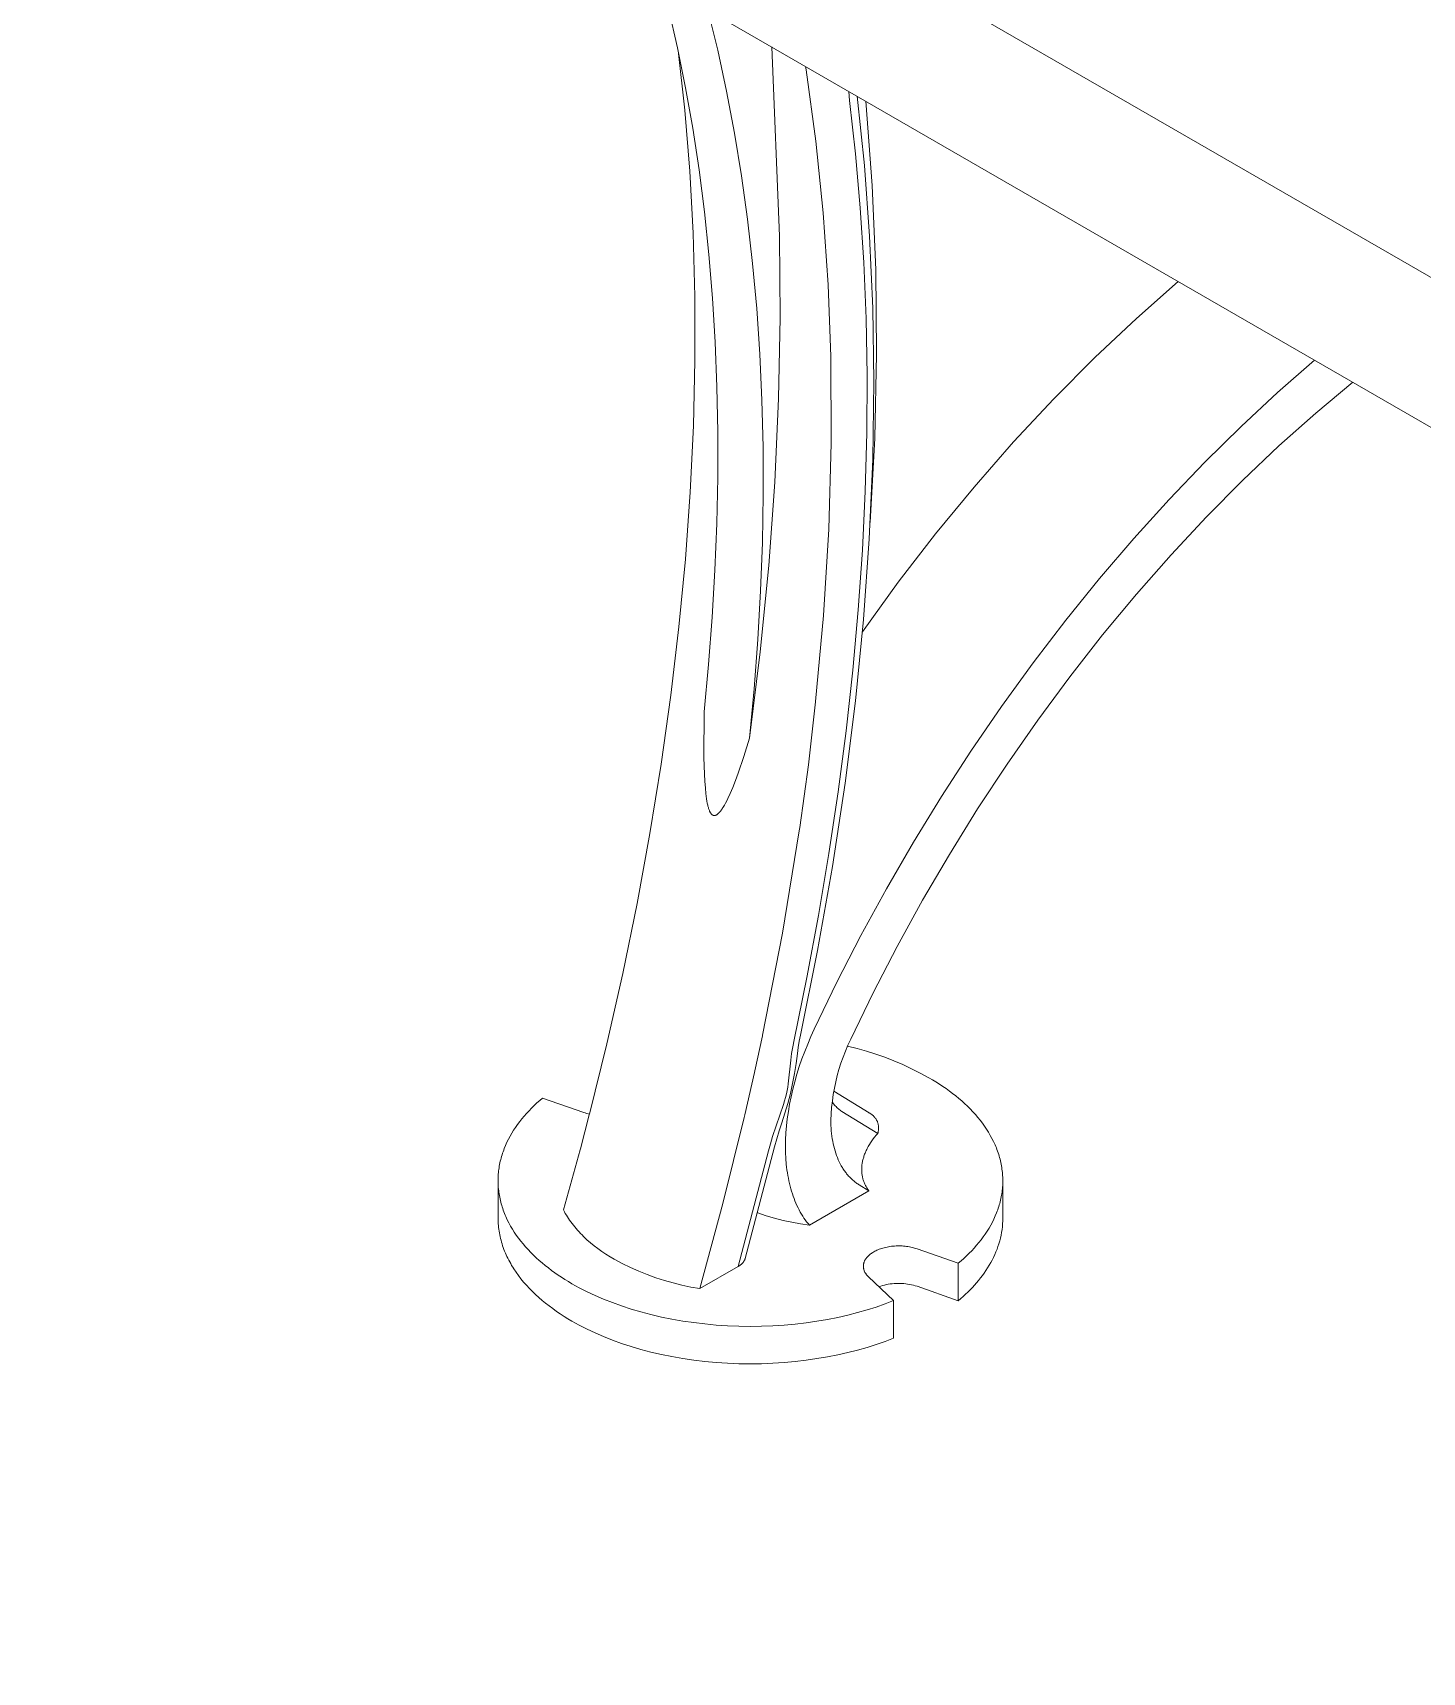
# Model space of a CAD drawing. Header units: millimetres. Extents: x -209 to 4251, y 50 to 3279.
# Drawn here: x 2486.3 to 2771.1, y 1120.7 to 1456.8 of the extents above; entities that cross this region are included whole.
import ezdxf

# ---------------------------------------------------------------- set-up
doc = ezdxf.new("R2010")
doc.units = ezdxf.units.MM
doc.layers.add('ZANO_R', color=7, linetype='Continuous', lineweight=0)

msp = doc.modelspace()

# ---------------------------------------------------------------- linework, layer by layer
at = {"layer": 'ZANO_R'}
for p, q in [((2486.35, 1572.01), (3676.71, 884.75)), ((3677.46, 853.61), (2487.09, 1540.86)), ((2616.67, 1461.7), (2618.49, 1453.68)), ((2626.72, 1453.19), (2624.7, 1461.41)), ((2618.49, 1453.68), (2620.14, 1445.5)), ((2619.96, 1440.89), (2618.62, 1453.1)), ((2628.54, 1444.78), (2626.72, 1453.19)), ((2637.81, 1453.85), (2639.39, 1415.09)), ((2644.84, 1449.17), (2644.73, 1449.85)), ((2646.83, 1434.54), (2644.84, 1449.17)), ((2620.14, 1445.5), (2621.61, 1437.17)), ((2630.17, 1436.19), (2628.54, 1444.78)), ((2653.6, 1444.73), (2653.74, 1442.84)), ((2653.74, 1442.84), (2654.97, 1431.97)), ((2655.28, 1443.76), (2656.79, 1429.57)), ((2657.11, 1442.71), (2658.4, 1425.46)), ((2620.99, 1428.41), (2619.96, 1440.89)), ((2621.61, 1437.17), (2622.89, 1428.68)), ((2631.6, 1427.44), (2630.17, 1436.19)), ((2648.34, 1419.85), (2646.83, 1434.54)), ((2654.97, 1431.97), (2655.95, 1420.9)), ((2621.68, 1415.69), (2620.99, 1428.41)), ((2622.89, 1428.68), (2624, 1420.05)), ((2656.79, 1429.57), (2657.86, 1415.08)), ((2632.84, 1418.53), (2631.6, 1427.44)), ((2658.4, 1425.46), (2659.13, 1408.19)), ((2624, 1420.05), (2624.92, 1411.28)), ((2633.88, 1409.46), (2632.84, 1418.53)), ((2649.36, 1405.11), (2648.34, 1419.85)), ((2655.95, 1420.9), (2656.67, 1409.63)), ((2622.03, 1402.72), (2621.68, 1415.69)), ((2639.39, 1415.09), (2639.51, 1398.38)), ((2657.86, 1415.08), (2658.51, 1400.32)), ((2624.92, 1411.28), (2625.65, 1402.37)), ((2634.72, 1400.25), (2633.88, 1409.46)), ((2656.67, 1409.63), (2657.14, 1398.17)), ((2659.13, 1408.19), (2659.3, 1390.9)), ((2649.9, 1390.36), (2649.36, 1405.11)), ((2712.53, 1398.21), (2721.11, 1405.75)), ((2622.06, 1389.54), (2622.03, 1402.72)), ((2625.65, 1402.37), (2626.2, 1393.35)), ((2635.35, 1390.9), (2634.72, 1400.25)), ((2639.51, 1398.38), (2639.19, 1381.78)), ((2657.14, 1398.17), (2657.34, 1386.53)), ((2658.51, 1400.32), (2658.72, 1385.3)), ((2704.01, 1390.19), (2712.53, 1398.21)), ((2626.2, 1393.35), (2626.56, 1384.2)), ((2621.74, 1376.16), (2622.06, 1389.54)), ((2635.79, 1381.43), (2635.35, 1390.9)), ((2649.9, 1390.33), (2649.9, 1390.36)), ((2649.96, 1372.65), (2649.9, 1390.33)), ((2659.3, 1390.9), (2658.91, 1373.62)), ((2695.61, 1381.74), (2704.01, 1390.19)), ((2749.05, 1389.63), (2741.49, 1383.01)), ((2657.34, 1386.53), (2657.28, 1374.74)), ((2658.72, 1385.3), (2658.49, 1369.26)), ((2749.29, 1378.77), (2756.88, 1385.11)), ((2626.56, 1384.2), (2626.74, 1374.95)), ((2636.02, 1371.83), (2635.79, 1381.43)), ((2639.19, 1381.78), (2638.41, 1364.66)), ((2687.35, 1372.87), (2695.61, 1381.74)), ((2741.49, 1383.01), (2733.98, 1376.04)), ((2741.74, 1372.06), (2749.29, 1378.77)), ((2621.09, 1362.59), (2621.74, 1376.16)), ((2626.74, 1374.95), (2626.73, 1365.59)), ((2657.28, 1374.74), (2656.95, 1362.78)), ((2733.98, 1376.04), (2726.56, 1368.71)), ((2636.06, 1362.11), (2636.02, 1371.83)), ((2649.47, 1354.97), (2649.96, 1372.65)), ((2658.91, 1373.62), (2657.96, 1356.36)), ((2679.26, 1363.62), (2687.35, 1372.87)), ((2734.27, 1364.97), (2741.74, 1372.06)), ((2658.49, 1369.26), (2657.78, 1352.99)), ((2726.56, 1368.71), (2719.23, 1361.06)), ((2626.73, 1365.59), (2626.53, 1356.13)), ((2638.41, 1364.66), (2637.18, 1347.56)), ((2726.9, 1357.52), (2734.27, 1364.97)), ((2620.1, 1348.85), (2621.09, 1362.59)), ((2635.89, 1352.29), (2636.06, 1362.11)), ((2656.95, 1362.78), (2656.37, 1350.69)), ((2671.38, 1354.02), (2679.26, 1363.62)), ((2719.23, 1361.06), (2712.03, 1353.1)), ((2626.53, 1356.13), (2626.15, 1346.59)), ((2648.42, 1337.31), (2649.47, 1354.97)), ((2719.64, 1349.75), (2726.9, 1357.52)), ((2635.52, 1342.38), (2635.89, 1352.29)), ((2657.78, 1352.99), (2656.59, 1336.5)), ((2663.74, 1344.11), (2671.38, 1354.02)), ((2712.03, 1353.1), (2704.98, 1344.86)), ((2618.78, 1334.96), (2620.1, 1348.85)), ((2656.37, 1350.69), (2655.52, 1338.46)), ((2712.54, 1341.67), (2719.64, 1349.75)), ((2626.15, 1346.59), (2625.59, 1336.97)), ((2637.18, 1347.56), (2635.44, 1329.83)), ((2704.98, 1344.86), (2698.09, 1336.35)), ((2634.95, 1332.38), (2635.52, 1342.38)), ((2656.37, 1333.92), (2663.74, 1344.11)), ((2705.6, 1333.31), (2712.54, 1341.67)), ((2655.52, 1338.46), (2654.41, 1326.12)), ((2617.13, 1320.94), (2618.78, 1334.96)), ((2625.59, 1336.97), (2624.84, 1327.28)), ((2646.8, 1319.7), (2648.42, 1337.31)), ((2656.59, 1336.5), (2654.94, 1319.8)), ((2698.09, 1336.35), (2691.39, 1327.6)), ((2634.19, 1322.3), (2634.95, 1332.38)), ((2698.86, 1324.7), (2705.6, 1333.31)), ((2635.44, 1329.83), (2633.23, 1312.15)), ((2691.39, 1327.6), (2684.9, 1318.65)), ((2624.84, 1327.28), (2623.92, 1317.53)), ((2654.41, 1326.12), (2653.04, 1313.67)), ((2692.33, 1315.86), (2698.86, 1324.7)), ((2615.14, 1306.81), (2617.13, 1320.94)), ((2633.23, 1312.15), (2634.19, 1322.3)), ((2623.91, 1308.21), (2623.92, 1317.53)), ((2645.3, 1306.7), (2646.79, 1319.57)), ((2646.79, 1319.57), (2646.8, 1319.7)), ((2654.94, 1319.8), (2652.82, 1302.91)), ((2684.9, 1318.65), (2678.63, 1309.51)), ((2686.03, 1306.84), (2692.33, 1315.86)), ((2633.23, 1312.15), (2632.06, 1308.37)), ((2653.04, 1313.67), (2651.42, 1301.13)), ((2624.01, 1304.75), (2623.91, 1308.21)), ((2632.06, 1308.37), (2630.9, 1304.97)), ((2678.63, 1309.51), (2672.6, 1300.22)), ((2612.83, 1292.58), (2615.14, 1306.81)), ((2624.09, 1303.33), (2624.01, 1304.75)), ((2630.9, 1304.97), (2630.37, 1303.51)), ((2643.54, 1293.86), (2645.3, 1306.7)), ((2679.99, 1297.65), (2686.03, 1306.84)), ((2624.19, 1301.92), (2624.09, 1303.33)), ((2624.29, 1300.83), (2624.19, 1301.92)), ((2624.36, 1300.28), (2624.29, 1300.83)), ((2629.27, 1300.8), (2628.79, 1299.78)), ((2629.8, 1302.06), (2629.27, 1300.8)), ((2630.37, 1303.51), (2629.8, 1302.06)), ((2651.42, 1301.13), (2649.53, 1288.51)), ((2652.82, 1302.91), (2650.23, 1285.84)), ((2624.43, 1299.74), (2624.36, 1300.28)), ((2624.51, 1299.27), (2624.43, 1299.74)), ((2624.59, 1298.81), (2624.51, 1299.27)), ((2624.68, 1298.43), (2624.59, 1298.81)), ((2624.72, 1298.25), (2624.68, 1298.43)), ((2624.77, 1298.06), (2624.72, 1298.25)), ((2624.81, 1297.91), (2624.77, 1298.06)), ((2624.86, 1297.75), (2624.81, 1297.91)), ((2624.91, 1297.6), (2624.86, 1297.75)), ((2624.96, 1297.45), (2624.91, 1297.6)), ((2625.01, 1297.33), (2624.96, 1297.45)), ((2625.06, 1297.2), (2625.01, 1297.33)), ((2627.35, 1297.27), (2627.25, 1297.15)), ((2627.45, 1297.41), (2627.35, 1297.27)), ((2627.56, 1297.56), (2627.45, 1297.41)), ((2627.66, 1297.72), (2627.56, 1297.56)), ((2627.86, 1298.04), (2627.66, 1297.72)), ((2628.09, 1298.43), (2627.86, 1298.04)), ((2628.31, 1298.83), (2628.09, 1298.43)), ((2628.56, 1299.3), (2628.31, 1298.83)), ((2628.79, 1299.78), (2628.56, 1299.3)), ((2672.6, 1300.22), (2666.82, 1290.81)), ((2674.2, 1288.33), (2679.99, 1297.65)), ((2625.09, 1297.14), (2625.06, 1297.2)), ((2625.12, 1297.08), (2625.09, 1297.14)), ((2625.15, 1297.02), (2625.12, 1297.08)), ((2625.18, 1296.97), (2625.15, 1297.02)), ((2625.21, 1296.92), (2625.18, 1296.97)), ((2625.23, 1296.87), (2625.21, 1296.92)), ((2625.26, 1296.83), (2625.23, 1296.87)), ((2625.29, 1296.78), (2625.26, 1296.83)), ((2625.32, 1296.74), (2625.29, 1296.78)), ((2625.35, 1296.69), (2625.32, 1296.74)), ((2625.38, 1296.65), (2625.35, 1296.69)), ((2625.4, 1296.63), (2625.38, 1296.65)), ((2625.42, 1296.61), (2625.4, 1296.63)), ((2625.45, 1296.58), (2625.42, 1296.61)), ((2625.48, 1296.55), (2625.45, 1296.58)), ((2625.49, 1296.53), (2625.48, 1296.55)), ((2625.51, 1296.52), (2625.49, 1296.53)), ((2625.52, 1296.5), (2625.51, 1296.52)), ((2625.54, 1296.49), (2625.52, 1296.5)), ((2625.56, 1296.47), (2625.54, 1296.49)), ((2625.57, 1296.46), (2625.56, 1296.47)), ((2625.59, 1296.45), (2625.57, 1296.46)), ((2625.61, 1296.43), (2625.59, 1296.45)), ((2625.63, 1296.42), (2625.61, 1296.43)), ((2625.64, 1296.41), (2625.63, 1296.42)), ((2625.66, 1296.4), (2625.64, 1296.41)), ((2625.68, 1296.39), (2625.66, 1296.4)), ((2625.7, 1296.38), (2625.68, 1296.39)), ((2625.71, 1296.37), (2625.7, 1296.38)), ((2625.73, 1296.36), (2625.71, 1296.37)), ((2625.75, 1296.35), (2625.73, 1296.36)), ((2625.77, 1296.34), (2625.75, 1296.35)), ((2625.79, 1296.34), (2625.77, 1296.34)), ((2625.81, 1296.33), (2625.79, 1296.34)), ((2625.82, 1296.32), (2625.81, 1296.33)), ((2625.84, 1296.32), (2625.82, 1296.32)), ((2625.86, 1296.31), (2625.84, 1296.32)), ((2625.88, 1296.31), (2625.86, 1296.31)), ((2625.9, 1296.3), (2625.88, 1296.31)), ((2625.92, 1296.3), (2625.9, 1296.3)), ((2625.94, 1296.3), (2625.92, 1296.3)), ((2625.96, 1296.3), (2625.94, 1296.3)), ((2625.98, 1296.29), (2625.96, 1296.3)), ((2626, 1296.29), (2625.98, 1296.29)), ((2626.02, 1296.29), (2626, 1296.29)), ((2626.04, 1296.29), (2626.02, 1296.29)), ((2626.06, 1296.29), (2626.04, 1296.29)), ((2626.08, 1296.3), (2626.06, 1296.29)), ((2626.11, 1296.3), (2626.08, 1296.3)), ((2626.13, 1296.3), (2626.11, 1296.3)), ((2626.15, 1296.3), (2626.13, 1296.3)), ((2626.17, 1296.31), (2626.15, 1296.3)), ((2626.19, 1296.31), (2626.17, 1296.31)), ((2626.21, 1296.32), (2626.19, 1296.31)), ((2626.23, 1296.32), (2626.21, 1296.32)), ((2626.25, 1296.33), (2626.23, 1296.32)), ((2626.27, 1296.33), (2626.25, 1296.33)), ((2626.29, 1296.34), (2626.27, 1296.33)), ((2626.31, 1296.35), (2626.29, 1296.34)), ((2626.33, 1296.36), (2626.31, 1296.35)), ((2626.35, 1296.37), (2626.33, 1296.36)), ((2626.38, 1296.38), (2626.35, 1296.37)), ((2626.4, 1296.39), (2626.38, 1296.38)), ((2626.42, 1296.4), (2626.4, 1296.39)), ((2626.45, 1296.41), (2626.42, 1296.4)), ((2626.47, 1296.42), (2626.45, 1296.41)), ((2626.49, 1296.44), (2626.47, 1296.42)), ((2626.53, 1296.46), (2626.49, 1296.44)), ((2626.58, 1296.49), (2626.53, 1296.46)), ((2626.62, 1296.52), (2626.58, 1296.49)), ((2626.66, 1296.55), (2626.62, 1296.52)), ((2626.71, 1296.59), (2626.66, 1296.55)), ((2626.76, 1296.63), (2626.71, 1296.59)), ((2626.81, 1296.67), (2626.76, 1296.63)), ((2626.85, 1296.71), (2626.81, 1296.67)), ((2626.9, 1296.76), (2626.85, 1296.71)), ((2626.94, 1296.8), (2626.9, 1296.76)), ((2627.03, 1296.9), (2626.94, 1296.8)), ((2627.09, 1296.96), (2627.03, 1296.9)), ((2627.14, 1297.02), (2627.09, 1296.96)), ((2627.25, 1297.15), (2627.14, 1297.02)), ((2643.44, 1293.15), (2643.54, 1293.86)), ((2610.2, 1278.27), (2612.83, 1292.58)), ((2640, 1272.15), (2643.44, 1293.15)), ((2666.82, 1290.81), (2661.32, 1281.3)), ((2649.53, 1288.51), (2647.4, 1275.83)), ((2668.7, 1278.92), (2674.2, 1288.33)), ((2650.23, 1285.84), (2647.18, 1268.61)), ((2661.32, 1281.3), (2656.09, 1271.72)), ((2607.25, 1263.91), (2610.2, 1278.27)), ((2663.49, 1269.44), (2668.7, 1278.92)), ((2647.4, 1275.83), (2645.02, 1263.09)), ((2635.92, 1251.27), (2640, 1272.15)), ((2656.09, 1271.72), (2651.15, 1262.11)), ((2647.18, 1268.61), (2643.66, 1251.24)), ((2658.58, 1259.93), (2663.49, 1269.44)), ((2603.99, 1249.51), (2607.25, 1263.91)), ((2645.02, 1263.09), (2642.39, 1250.3)), ((2651.15, 1262.11), (2646.5, 1252.49)), ((2653.98, 1250.42), (2658.58, 1259.93)), ((2634.34, 1243.97), (2635.89, 1251.14)), ((2635.89, 1251.14), (2635.92, 1251.27)), ((2642.39, 1250.3), (2642.12, 1248.91)), ((2643.66, 1251.24), (2643.42, 1250.01)), ((2645.82, 1250.99), (2645.17, 1249.46)), ((2646.5, 1252.49), (2645.82, 1250.99)), ((2653.42, 1249.22), (2653.98, 1250.42)), ((2600.43, 1235.09), (2603.99, 1249.51)), ((2641.88, 1247.5), (2641.7, 1246.13)), ((2642.12, 1248.91), (2641.88, 1247.5)), ((2643.05, 1247.53), (2642.78, 1245.46)), ((2643.22, 1248.77), (2643.05, 1247.53)), ((2643.42, 1250.01), (2643.22, 1248.77)), ((2644.56, 1247.93), (2643.99, 1246.39)), ((2645.17, 1249.46), (2644.56, 1247.93)), ((2652.42, 1246.77), (2652.9, 1248)), ((2652.9, 1248), (2653.42, 1249.22)), ((2653.35, 1249), (2655.28, 1248.53)), ((2655.28, 1248.53), (2657.2, 1247.99)), ((2657.2, 1247.99), (2659.1, 1247.39)), ((2659.1, 1247.39), (2660.98, 1246.73)), ((2632.29, 1234.97), (2634.27, 1243.62)), ((2634.27, 1243.62), (2634.34, 1243.97)), ((2641.7, 1246.13), (2641.17, 1241.32)), ((2642.78, 1245.46), (2642.45, 1243.4)), ((2643.45, 1244.84), (2642.97, 1243.29)), ((2643.99, 1246.39), (2643.45, 1244.84)), ((2651.22, 1242.99), (2651.58, 1244.26)), ((2651.58, 1244.26), (2651.98, 1245.52)), ((2651.98, 1245.52), (2652.42, 1246.77)), ((2660.98, 1246.73), (2662.83, 1246.01)), ((2662.83, 1246.01), (2664.67, 1245.23)), ((2664.67, 1245.23), (2666.47, 1244.4)), ((2666.47, 1244.4), (2668.25, 1243.51)), ((2668.25, 1243.51), (2670.01, 1242.56)), ((2641.07, 1240.63), (2640.95, 1239.93)), ((2641.17, 1241.32), (2641.07, 1240.63)), ((2642.06, 1241.35), (2641.61, 1239.31)), ((2642.12, 1240.19), (2641.77, 1238.66)), ((2642.45, 1243.4), (2642.06, 1241.35)), ((2642.52, 1241.74), (2642.12, 1240.19)), ((2642.97, 1243.29), (2642.52, 1241.74)), ((2650.41, 1239.1), (2650.64, 1240.41)), ((2650.64, 1240.41), (2650.91, 1241.7)), ((2650.91, 1241.7), (2651.22, 1242.99)), ((2670.01, 1242.56), (2670.73, 1242.13)), ((2670.73, 1242.13), (2671.45, 1241.69)), ((2671.45, 1241.69), (2672.15, 1241.24)), ((2672.15, 1241.24), (2672.85, 1240.78)), ((2672.85, 1240.78), (2673.53, 1240.31)), ((2673.53, 1240.31), (2674.2, 1239.82)), ((2588.59, 1236.33), (2589.13, 1236.86)), ((2589.13, 1236.86), (2589.68, 1237.37)), ((2589.68, 1237.37), (2590.25, 1237.88)), ((2590.25, 1237.88), (2590.83, 1238.38)), ((2590.83, 1238.38), (2599.28, 1235.42)), ((2640.2, 1237.05), (2637.96, 1230.47)), ((2640.42, 1237.79), (2640.2, 1237.05)), ((2640.63, 1238.5), (2640.42, 1237.79)), ((2641.09, 1237.29), (2640.51, 1235.28)), ((2640.81, 1239.23), (2640.63, 1238.5)), ((2640.95, 1239.93), (2640.81, 1239.23)), ((2641.61, 1239.31), (2641.09, 1237.29)), ((2641.46, 1237.14), (2641.2, 1235.63)), ((2641.77, 1238.66), (2641.46, 1237.14)), ((2650.08, 1236.48), (2650.22, 1237.79)), ((2650.16, 1237.64), (2650.29, 1237.46)), ((2650.22, 1237.79), (2650.41, 1239.1)), ((2650.29, 1237.46), (2650.41, 1237.28)), ((2650.41, 1237.28), (2650.55, 1237.11)), ((2650.5, 1239.82), (2657.78, 1235.32)), ((2650.55, 1237.11), (2650.68, 1236.94)), ((2650.68, 1236.94), (2650.83, 1236.78)), ((2650.83, 1236.78), (2650.98, 1236.62)), ((2674.2, 1239.82), (2674.86, 1239.33)), ((2674.86, 1239.33), (2675.5, 1238.82)), ((2675.5, 1238.82), (2676.12, 1238.3)), ((2676.12, 1238.3), (2676.73, 1237.78)), ((2676.73, 1237.78), (2677.33, 1237.24)), ((2677.33, 1237.24), (2677.9, 1236.69)), ((2585.71, 1232.97), (2586.15, 1233.55)), ((2586.15, 1233.55), (2586.6, 1234.13)), ((2586.6, 1234.13), (2587.07, 1234.69)), ((2587.07, 1234.69), (2587.56, 1235.25)), ((2587.56, 1235.25), (2588.07, 1235.79)), ((2588.07, 1235.79), (2588.59, 1236.33)), ((2598.57, 1227.99), (2600.39, 1234.95)), ((2599.28, 1235.42), (2599.57, 1235.32)), ((2599.57, 1235.32), (2599.85, 1235.24)), ((2599.85, 1235.24), (2600.14, 1235.16)), ((2600.14, 1235.16), (2600.43, 1235.09)), ((2600.39, 1234.95), (2600.43, 1235.09)), ((2627.8, 1216.8), (2632.16, 1234.4)), ((2632.16, 1234.4), (2632.29, 1234.97)), ((2640.51, 1235.28), (2639.88, 1233.3)), ((2640.98, 1234.14), (2640.82, 1232.68)), ((2641.2, 1235.63), (2640.98, 1234.14)), ((2649.92, 1233.84), (2649.98, 1235.16)), ((2649.93, 1233.28), (2649.92, 1233.84)), ((2649.98, 1235.16), (2650.08, 1236.48)), ((2650.98, 1236.62), (2651.14, 1236.46)), ((2651.14, 1236.46), (2651.3, 1236.32)), ((2651.3, 1236.32), (2651.46, 1236.17)), ((2651.46, 1236.17), (2651.63, 1236.04)), ((2651.63, 1236.04), (2651.81, 1235.9)), ((2651.81, 1235.9), (2651.99, 1235.78)), ((2651.99, 1235.78), (2652.17, 1235.66)), ((2652.17, 1235.66), (2659.51, 1231.13)), ((2657.71, 1235.37), (2657.63, 1235.41)), ((2657.89, 1235.27), (2657.78, 1235.32)), ((2657.99, 1235.21), (2657.89, 1235.27)), ((2658.09, 1235.15), (2657.99, 1235.21)), ((2658.19, 1235.08), (2658.09, 1235.15)), ((2658.29, 1235.02), (2658.19, 1235.08)), ((2658.38, 1234.95), (2658.29, 1235.02)), ((2658.47, 1234.87), (2658.38, 1234.95)), ((2658.56, 1234.79), (2658.47, 1234.87)), ((2658.65, 1234.71), (2658.56, 1234.79)), ((2658.73, 1234.63), (2658.65, 1234.71)), ((2658.81, 1234.54), (2658.73, 1234.63)), ((2658.89, 1234.45), (2658.81, 1234.54)), ((2658.96, 1234.36), (2658.89, 1234.45)), ((2659.03, 1234.27), (2658.96, 1234.36)), ((2659.1, 1234.17), (2659.03, 1234.27)), ((2659.17, 1234.07), (2659.1, 1234.17)), ((2659.23, 1233.97), (2659.17, 1234.07)), ((2659.28, 1233.87), (2659.23, 1233.97)), ((2659.34, 1233.76), (2659.28, 1233.87)), ((2659.39, 1233.66), (2659.34, 1233.76)), ((2659.44, 1233.55), (2659.39, 1233.66)), ((2659.48, 1233.44), (2659.44, 1233.55)), ((2659.52, 1233.33), (2659.48, 1233.44)), ((2677.9, 1236.69), (2678.46, 1236.14)), ((2678.46, 1236.14), (2679, 1235.57)), ((2679, 1235.57), (2679.53, 1234.99)), ((2679.53, 1234.99), (2680.03, 1234.41)), ((2680.03, 1234.41), (2680.51, 1233.82)), ((2680.51, 1233.82), (2680.97, 1233.21)), ((2583.84, 1229.94), (2584.17, 1230.56)), ((2584.17, 1230.56), (2584.53, 1231.17)), ((2584.53, 1231.17), (2584.9, 1231.78)), ((2584.9, 1231.78), (2585.3, 1232.38)), ((2585.3, 1232.38), (2585.71, 1232.97)), ((2637.96, 1230.47), (2637.53, 1229.03)), ((2638.83, 1230.03), (2638.39, 1228.37)), ((2639.33, 1231.67), (2638.83, 1230.03)), ((2639.88, 1233.3), (2639.33, 1231.67)), ((2640.7, 1231.24), (2640.63, 1229.84)), ((2640.82, 1232.68), (2640.7, 1231.24)), ((2649.94, 1232.73), (2649.93, 1233.28)), ((2649.97, 1232.18), (2649.94, 1232.73)), ((2650.01, 1231.63), (2649.97, 1232.18)), ((2650.06, 1231.1), (2650.01, 1231.63)), ((2650.13, 1230.57), (2650.06, 1231.1)), ((2650.21, 1230.04), (2650.13, 1230.57)), ((2650.29, 1229.53), (2650.21, 1230.04)), ((2658.89, 1230.37), (2658.6, 1229.99)), ((2659.19, 1230.75), (2658.89, 1230.37)), ((2659.51, 1231.13), (2659.19, 1230.75)), ((2659.51, 1231.13), (2659.55, 1231.24)), ((2659.55, 1233.22), (2659.52, 1233.33)), ((2659.58, 1233.1), (2659.55, 1233.22)), ((2659.55, 1231.24), (2659.58, 1231.35)), ((2659.61, 1232.99), (2659.58, 1233.1)), ((2659.58, 1231.35), (2659.61, 1231.47)), ((2659.64, 1232.87), (2659.61, 1232.99)), ((2659.61, 1231.47), (2659.63, 1231.58)), ((2659.63, 1231.58), (2659.65, 1231.7)), ((2659.66, 1232.76), (2659.64, 1232.87)), ((2659.65, 1231.7), (2659.67, 1231.81)), ((2659.67, 1232.64), (2659.66, 1232.76)), ((2659.68, 1232.52), (2659.67, 1232.64)), ((2659.67, 1231.81), (2659.68, 1231.93)), ((2659.69, 1232.4), (2659.68, 1232.52)), ((2659.68, 1231.93), (2659.69, 1232.05)), ((2659.69, 1232.29), (2659.69, 1232.4)), ((2659.69, 1232.17), (2659.69, 1232.29)), ((2659.69, 1232.05), (2659.69, 1232.17)), ((2680.97, 1233.21), (2681.41, 1232.6)), ((2681.41, 1232.6), (2681.82, 1231.99)), ((2681.82, 1231.99), (2682.22, 1231.36)), ((2682.22, 1231.36), (2682.59, 1230.73)), ((2682.59, 1230.73), (2682.94, 1230.1)), ((2682.94, 1230.1), (2683.26, 1229.45)), ((2582.43, 1226.42), (2582.53, 1226.74)), ((2582.53, 1226.74), (2582.63, 1227.07)), ((2582.63, 1227.07), (2582.74, 1227.39)), ((2582.74, 1227.39), (2582.86, 1227.72)), ((2582.86, 1227.72), (2582.98, 1228.04)), ((2582.98, 1228.04), (2583.25, 1228.68)), ((2583.25, 1228.68), (2583.53, 1229.31)), ((2583.53, 1229.31), (2583.84, 1229.94)), ((2595.1, 1215.44), (2598.51, 1227.76)), ((2598.51, 1227.76), (2598.57, 1227.99)), ((2637.15, 1227.58), (2630.9, 1203.86)), ((2638.39, 1228.37), (2632.38, 1205.52)), ((2637.53, 1229.03), (2637.15, 1227.58)), ((2640.63, 1229.84), (2640.61, 1228.46)), ((2640.63, 1227.23), (2640.61, 1228.46)), ((2640.69, 1226.02), (2640.63, 1227.23)), ((2650.39, 1229.02), (2650.29, 1229.53)), ((2650.51, 1228.52), (2650.39, 1229.02)), ((2650.63, 1228.03), (2650.51, 1228.52)), ((2650.77, 1227.55), (2650.63, 1228.03)), ((2650.92, 1227.08), (2650.77, 1227.55)), ((2651.08, 1226.63), (2650.92, 1227.08)), ((2656.77, 1226.68), (2656.7, 1226.48)), ((2656.84, 1226.87), (2656.77, 1226.68)), ((2656.92, 1227.07), (2656.84, 1226.87)), ((2657, 1227.27), (2656.92, 1227.07)), ((2657.09, 1227.46), (2657, 1227.27)), ((2657.18, 1227.66), (2657.09, 1227.46)), ((2657.28, 1227.86), (2657.18, 1227.66)), ((2657.38, 1228.05), (2657.28, 1227.86)), ((2657.59, 1228.44), (2657.38, 1228.05)), ((2657.82, 1228.83), (2657.59, 1228.44)), ((2658.06, 1229.22), (2657.82, 1228.83)), ((2658.32, 1229.61), (2658.06, 1229.22)), ((2658.6, 1229.99), (2658.32, 1229.61)), ((2683.26, 1229.45), (2683.56, 1228.81)), ((2683.56, 1228.81), (2683.7, 1228.48)), ((2683.7, 1228.48), (2683.83, 1228.15)), ((2683.83, 1228.15), (2683.96, 1227.83)), ((2683.96, 1227.83), (2684.08, 1227.5)), ((2684.08, 1227.5), (2684.2, 1227.17)), ((2684.2, 1227.17), (2684.31, 1226.84)), ((2684.31, 1226.84), (2684.41, 1226.5)), ((2581.78, 1223.1), (2581.82, 1223.43)), ((2581.82, 1223.43), (2581.86, 1223.77)), ((2581.86, 1223.77), (2581.91, 1224.1)), ((2581.91, 1224.1), (2581.96, 1224.44)), ((2581.96, 1224.44), (2582.03, 1224.77)), ((2582.03, 1224.77), (2582.09, 1225.1)), ((2582.09, 1225.1), (2582.17, 1225.43)), ((2582.17, 1225.43), (2582.25, 1225.76)), ((2582.25, 1225.76), (2582.33, 1226.09)), ((2582.33, 1226.09), (2582.43, 1226.42)), ((2640.78, 1224.83), (2640.69, 1226.02)), ((2640.85, 1224.24), (2640.78, 1224.83)), ((2640.92, 1223.66), (2640.85, 1224.24)), ((2641, 1223.08), (2640.92, 1223.66)), ((2651.25, 1226.18), (2651.08, 1226.63)), ((2651.43, 1225.74), (2651.25, 1226.18)), ((2651.62, 1225.32), (2651.43, 1225.74)), ((2651.83, 1224.9), (2651.62, 1225.32)), ((2652.05, 1224.51), (2651.83, 1224.9)), ((2652.16, 1224.31), (2652.05, 1224.51)), ((2652.27, 1224.12), (2652.16, 1224.31)), ((2652.39, 1223.93), (2652.27, 1224.12)), ((2652.51, 1223.75), (2652.39, 1223.93)), ((2652.63, 1223.56), (2652.51, 1223.75)), ((2652.76, 1223.39), (2652.63, 1223.56)), ((2652.89, 1223.21), (2652.76, 1223.39)), ((2656.24, 1224.15), (2656.23, 1223.96)), ((2656.23, 1223.96), (2656.23, 1223.78)), ((2656.23, 1223.78), (2656.23, 1223.59)), ((2656.23, 1223.59), (2656.24, 1223.4)), ((2656.25, 1224.34), (2656.24, 1224.15)), ((2656.24, 1223.4), (2656.25, 1223.22)), ((2656.27, 1224.54), (2656.25, 1224.34)), ((2656.29, 1224.73), (2656.27, 1224.54)), ((2656.32, 1224.92), (2656.29, 1224.73)), ((2656.35, 1225.11), (2656.32, 1224.92)), ((2656.39, 1225.31), (2656.35, 1225.11)), ((2656.43, 1225.5), (2656.39, 1225.31)), ((2656.47, 1225.7), (2656.43, 1225.5)), ((2656.52, 1225.89), (2656.47, 1225.7)), ((2656.58, 1226.09), (2656.52, 1225.89)), ((2656.64, 1226.28), (2656.58, 1226.09)), ((2656.7, 1226.48), (2656.64, 1226.28)), ((2684.41, 1226.5), (2684.5, 1226.17)), ((2684.5, 1226.17), (2684.59, 1225.84)), ((2684.59, 1225.84), (2684.68, 1225.51)), ((2684.68, 1225.51), (2684.75, 1225.17)), ((2684.75, 1225.17), (2684.82, 1224.84)), ((2684.82, 1224.84), (2684.88, 1224.5)), ((2684.88, 1224.5), (2684.94, 1224.16)), ((2684.94, 1224.16), (2684.99, 1223.83)), ((2684.99, 1223.83), (2685.03, 1223.49)), ((2685.03, 1223.49), (2685.07, 1223.15)), ((2581.7, 1221.42), (2581.71, 1221.75)), ((2581.71, 1221.08), (2581.7, 1221.42)), ((2581.7, 1213.76), (2581.7, 1221.42)), ((2581.71, 1221.75), (2581.72, 1222.09)), ((2581.72, 1220.74), (2581.71, 1221.08)), ((2581.72, 1222.09), (2581.73, 1222.43)), ((2581.74, 1220.41), (2581.72, 1220.74)), ((2581.73, 1222.43), (2581.76, 1222.76)), ((2581.76, 1220.07), (2581.74, 1220.41)), ((2581.76, 1222.76), (2581.78, 1223.1)), ((2581.79, 1219.73), (2581.76, 1220.07)), ((2641.1, 1222.52), (2641, 1223.08)), ((2641.2, 1221.96), (2641.1, 1222.52)), ((2641.31, 1221.4), (2641.2, 1221.96)), ((2641.44, 1220.86), (2641.31, 1221.4)), ((2641.57, 1220.32), (2641.44, 1220.86)), ((2641.71, 1219.79), (2641.57, 1220.32)), ((2653.02, 1223.04), (2652.89, 1223.21)), ((2653.15, 1222.87), (2653.02, 1223.04)), ((2653.29, 1222.71), (2653.15, 1222.87)), ((2653.42, 1222.55), (2653.29, 1222.71)), ((2653.56, 1222.39), (2653.42, 1222.55)), ((2653.71, 1222.23), (2653.56, 1222.39)), ((2653.85, 1222.08), (2653.71, 1222.23)), ((2654, 1221.94), (2653.85, 1222.08)), ((2654.14, 1221.8), (2654, 1221.94)), ((2654.3, 1221.66), (2654.14, 1221.8)), ((2654.45, 1221.52), (2654.3, 1221.66)), ((2654.6, 1221.39), (2654.45, 1221.52)), ((2654.76, 1221.26), (2654.6, 1221.39)), ((2654.92, 1221.14), (2654.76, 1221.26)), ((2655.08, 1221.02), (2654.92, 1221.14)), ((2655.24, 1220.9), (2655.08, 1221.02)), ((2655.41, 1220.78), (2655.24, 1220.9)), ((2655.57, 1220.67), (2655.41, 1220.78)), ((2655.74, 1220.57), (2655.57, 1220.67)), ((2657.72, 1219.34), (2655.74, 1220.57)), ((2656.25, 1223.22), (2656.26, 1223.03)), ((2656.26, 1223.03), (2656.28, 1222.85)), ((2656.28, 1222.85), (2656.31, 1222.67)), ((2656.31, 1222.67), (2656.34, 1222.48)), ((2656.34, 1222.48), (2656.37, 1222.31)), ((2656.37, 1222.31), (2656.41, 1222.13)), ((2656.41, 1222.13), (2656.45, 1221.95)), ((2656.45, 1221.95), (2656.5, 1221.78)), ((2656.5, 1221.78), (2656.55, 1221.6)), ((2656.55, 1221.6), (2656.61, 1221.43)), ((2656.61, 1221.43), (2656.67, 1221.26)), ((2656.67, 1221.26), (2656.73, 1221.09)), ((2656.73, 1221.09), (2656.8, 1220.92)), ((2656.8, 1220.92), (2656.88, 1220.76)), ((2656.88, 1220.76), (2656.95, 1220.59)), ((2656.95, 1220.59), (2657.04, 1220.43)), ((2657.04, 1220.43), (2657.12, 1220.27)), ((2657.12, 1220.27), (2657.21, 1220.11)), ((2657.21, 1220.11), (2657.31, 1219.95)), ((2657.31, 1219.95), (2657.41, 1219.8)), ((2685.07, 1223.15), (2685.1, 1222.82)), ((2685.11, 1220.12), (2685.08, 1219.79)), ((2685.1, 1222.82), (2685.12, 1222.48)), ((2685.13, 1220.46), (2685.11, 1220.12)), ((2685.12, 1222.48), (2685.14, 1222.14)), ((2685.14, 1220.8), (2685.13, 1220.46)), ((2685.14, 1222.14), (2685.15, 1221.81)), ((2685.15, 1221.13), (2685.14, 1220.8)), ((2685.15, 1221.81), (2685.16, 1221.47)), ((2685.16, 1221.47), (2685.15, 1221.13)), ((2685.16, 1221.44), (2685.16, 1213.76)), ((2581.83, 1219.4), (2581.79, 1219.73)), ((2581.87, 1219.06), (2581.83, 1219.4)), ((2581.92, 1218.72), (2581.87, 1219.06)), ((2581.98, 1218.39), (2581.92, 1218.72)), ((2582.04, 1218.05), (2581.98, 1218.39)), ((2582.11, 1217.72), (2582.04, 1218.05)), ((2582.19, 1217.38), (2582.11, 1217.72)), ((2582.27, 1217.05), (2582.19, 1217.38)), ((2582.36, 1216.71), (2582.27, 1217.05)), ((2582.45, 1216.38), (2582.36, 1216.71)), ((2623.03, 1199.32), (2627.8, 1216.8)), ((2641.86, 1219.27), (2641.71, 1219.79)), ((2642.02, 1218.76), (2641.86, 1219.27)), ((2642.19, 1218.26), (2642.02, 1218.76)), ((2642.38, 1217.77), (2642.19, 1218.26)), ((2642.56, 1217.28), (2642.38, 1217.77)), ((2642.76, 1216.81), (2642.56, 1217.28)), ((2642.97, 1216.34), (2642.76, 1216.81)), ((2645.52, 1212.3), (2657.72, 1219.34)), ((2657.41, 1219.8), (2657.51, 1219.64)), ((2657.51, 1219.64), (2657.61, 1219.49)), ((2657.61, 1219.49), (2657.72, 1219.34)), ((2684.53, 1216.8), (2684.43, 1216.47)), ((2684.61, 1217.13), (2684.53, 1216.8)), ((2684.69, 1217.46), (2684.61, 1217.13)), ((2684.77, 1217.79), (2684.69, 1217.46)), ((2684.83, 1218.12), (2684.77, 1217.79)), ((2684.9, 1218.45), (2684.83, 1218.12)), ((2684.95, 1218.78), (2684.9, 1218.45)), ((2685, 1219.12), (2684.95, 1218.78)), ((2685.04, 1219.45), (2685, 1219.12)), ((2685.08, 1219.79), (2685.04, 1219.45)), ((2581.7, 1213.76), (2581.71, 1213.38)), ((2581.71, 1213.38), (2581.72, 1213.01)), ((2582.56, 1216.05), (2582.45, 1216.38)), ((2582.66, 1215.72), (2582.56, 1216.05)), ((2582.78, 1215.39), (2582.66, 1215.72)), ((2582.9, 1215.06), (2582.78, 1215.39)), ((2583.03, 1214.73), (2582.9, 1215.06)), ((2583.16, 1214.4), (2583.03, 1214.73)), ((2583.3, 1214.08), (2583.16, 1214.4)), ((2583.6, 1213.43), (2583.3, 1214.08)), ((2583.92, 1212.79), (2583.6, 1213.43)), ((2595.1, 1215.44), (2595.3, 1215.08)), ((2595.3, 1215.08), (2595.49, 1214.73)), ((2595.49, 1214.73), (2595.7, 1214.38)), ((2595.7, 1214.38), (2595.91, 1214.04)), ((2595.91, 1214.04), (2596.14, 1213.69)), ((2596.14, 1213.69), (2596.38, 1213.34)), ((2596.38, 1213.34), (2596.62, 1213)), ((2634.92, 1214.83), (2636.65, 1214.27)), ((2636.65, 1214.27), (2638.39, 1213.76)), ((2638.39, 1213.76), (2640.16, 1213.31)), ((2640.16, 1213.31), (2641.93, 1212.91)), ((2643.19, 1215.89), (2642.97, 1216.34)), ((2643.41, 1215.45), (2643.19, 1215.89)), ((2643.65, 1215.02), (2643.41, 1215.45)), ((2643.89, 1214.59), (2643.65, 1215.02)), ((2644.14, 1214.18), (2643.89, 1214.59)), ((2644.4, 1213.78), (2644.14, 1214.18)), ((2644.67, 1213.39), (2644.4, 1213.78)), ((2644.94, 1213.02), (2644.67, 1213.39)), ((2683.33, 1213.57), (2683.02, 1212.95)), ((2683.61, 1214.21), (2683.33, 1213.57)), ((2683.88, 1214.85), (2683.61, 1214.21)), ((2684, 1215.17), (2683.88, 1214.85)), ((2684.12, 1215.49), (2684, 1215.17)), ((2684.23, 1215.82), (2684.12, 1215.49)), ((2684.33, 1216.14), (2684.23, 1215.82)), ((2684.43, 1216.47), (2684.33, 1216.14)), ((2685.15, 1213.18), (2685.16, 1213.76)), ((2581.72, 1213.01), (2581.74, 1212.63)), ((2581.74, 1212.63), (2581.77, 1212.25)), ((2581.77, 1212.25), (2581.81, 1211.87)), ((2581.81, 1211.87), (2581.86, 1211.49)), ((2581.86, 1211.49), (2581.91, 1211.11)), ((2581.91, 1211.11), (2581.97, 1210.73)), ((2581.97, 1210.73), (2582.04, 1210.35)), ((2582.04, 1210.35), (2582.12, 1209.97)), ((2582.12, 1209.97), (2582.21, 1209.6)), ((2584.27, 1212.15), (2583.92, 1212.79)), ((2584.64, 1211.52), (2584.27, 1212.15)), ((2585.04, 1210.9), (2584.64, 1211.52)), ((2585.45, 1210.28), (2585.04, 1210.9)), ((2585.89, 1209.67), (2585.45, 1210.28)), ((2596.62, 1213), (2596.87, 1212.66)), ((2596.87, 1212.66), (2597.14, 1212.31)), ((2597.14, 1212.31), (2597.42, 1211.96)), ((2597.42, 1211.96), (2597.71, 1211.62)), ((2597.71, 1211.62), (2598, 1211.29)), ((2598, 1211.29), (2598.3, 1210.96)), ((2598.3, 1210.96), (2598.6, 1210.64)), ((2598.6, 1210.64), (2598.91, 1210.32)), ((2598.91, 1210.32), (2599.23, 1210.01)), ((2599.23, 1210.01), (2599.57, 1209.68)), ((2641.93, 1212.91), (2643.72, 1212.58)), ((2643.72, 1212.58), (2645.52, 1212.3)), ((2645.23, 1212.65), (2644.94, 1213.02)), ((2645.52, 1212.3), (2645.23, 1212.65)), ((2681.15, 1209.92), (2680.71, 1209.33)), ((2681.56, 1210.51), (2681.15, 1209.92)), ((2681.96, 1211.11), (2681.56, 1210.51)), ((2682.33, 1211.71), (2681.96, 1211.11)), ((2682.69, 1212.33), (2682.33, 1211.71)), ((2683.02, 1212.95), (2682.69, 1212.33)), ((2684.67, 1209.68), (2684.8, 1210.25)), ((2684.8, 1210.25), (2684.91, 1210.83)), ((2684.91, 1210.83), (2685, 1211.42)), ((2685, 1211.42), (2685.07, 1212)), ((2685.07, 1212), (2685.12, 1212.59)), ((2685.12, 1212.59), (2685.15, 1213.18)), ((2582.21, 1209.6), (2582.31, 1209.22)), ((2582.31, 1209.22), (2582.41, 1208.85)), ((2582.41, 1208.85), (2582.52, 1208.47)), ((2582.52, 1208.47), (2582.64, 1208.1)), ((2582.64, 1208.1), (2582.77, 1207.73)), ((2582.77, 1207.73), (2582.91, 1207.36)), ((2582.91, 1207.36), (2583.05, 1206.99)), ((2583.05, 1206.99), (2583.21, 1206.62)), ((2583.21, 1206.62), (2583.37, 1206.25)), ((2586.35, 1209.07), (2585.89, 1209.67)), ((2586.83, 1208.48), (2586.35, 1209.07)), ((2587.34, 1207.89), (2586.83, 1208.48)), ((2587.86, 1207.32), (2587.34, 1207.89)), ((2588.4, 1206.75), (2587.86, 1207.32)), ((2588.96, 1206.19), (2588.4, 1206.75)), ((2599.57, 1209.68), (2599.93, 1209.35)), ((2599.93, 1209.35), (2600.64, 1208.73)), ((2600.64, 1208.73), (2601.38, 1208.12)), ((2601.38, 1208.12), (2602.14, 1207.54)), ((2602.14, 1207.54), (2602.96, 1206.95)), ((2602.96, 1206.95), (2603.8, 1206.39)), ((2658.13, 1206.48), (2658.04, 1206.42)), ((2658.22, 1206.55), (2658.13, 1206.48)), ((2658.32, 1206.61), (2658.22, 1206.55)), ((2658.41, 1206.68), (2658.32, 1206.61)), ((2658.51, 1206.74), (2658.41, 1206.68)), ((2658.7, 1206.85), (2658.51, 1206.74)), ((2658.9, 1206.97), (2658.7, 1206.85)), ((2659.12, 1207.08), (2658.9, 1206.97)), ((2659.34, 1207.18), (2659.12, 1207.08)), ((2659.57, 1207.28), (2659.34, 1207.18)), ((2659.81, 1207.38), (2659.57, 1207.28)), ((2660.06, 1207.47), (2659.81, 1207.38)), ((2660.32, 1207.56), (2660.06, 1207.47)), ((2660.59, 1207.64), (2660.32, 1207.56)), ((2660.87, 1207.71), (2660.59, 1207.64)), ((2661.15, 1207.78), (2660.87, 1207.71)), ((2661.44, 1207.85), (2661.15, 1207.78)), ((2661.73, 1207.9), (2661.44, 1207.85)), ((2662.03, 1207.95), (2661.73, 1207.9)), ((2662.34, 1207.99), (2662.03, 1207.95)), ((2662.64, 1208.02), (2662.34, 1207.99)), ((2662.95, 1208.05), (2662.64, 1208.02)), ((2663.27, 1208.07), (2662.95, 1208.05)), ((2663.58, 1208.08), (2663.27, 1208.07)), ((2663.89, 1208.08), (2663.58, 1208.08)), ((2664.2, 1208.07), (2663.89, 1208.08)), ((2664.51, 1208.06), (2664.2, 1208.07)), ((2664.82, 1208.04), (2664.51, 1208.06)), ((2665.12, 1208.01), (2664.82, 1208.04)), ((2665.42, 1207.98), (2665.12, 1208.01)), ((2665.71, 1207.93), (2665.42, 1207.98)), ((2666, 1207.88), (2665.71, 1207.93)), ((2666.28, 1207.83), (2666, 1207.88)), ((2666.56, 1207.77), (2666.28, 1207.83)), ((2666.82, 1207.7), (2666.56, 1207.77)), ((2667.08, 1207.63), (2666.82, 1207.7)), ((2667.33, 1207.55), (2667.08, 1207.63)), ((2667.58, 1207.47), (2667.33, 1207.55)), ((2676.04, 1204.51), (2667.58, 1207.47)), ((2678.27, 1206.56), (2677.73, 1206.03)), ((2678.79, 1207.09), (2678.27, 1206.56)), ((2679.3, 1207.64), (2678.79, 1207.09)), ((2679.79, 1208.2), (2679.3, 1207.64)), ((2680.26, 1208.76), (2679.79, 1208.2)), ((2680.71, 1209.33), (2680.26, 1208.76)), ((2683.5, 1206.28), (2683.74, 1206.83)), ((2683.74, 1206.83), (2683.97, 1207.39)), ((2683.97, 1207.39), (2684.17, 1207.96)), ((2684.17, 1207.96), (2684.35, 1208.53)), ((2684.35, 1208.53), (2684.52, 1209.1)), ((2684.52, 1209.1), (2684.67, 1209.68)), ((2583.37, 1206.25), (2583.53, 1205.89)), ((2583.53, 1205.89), (2583.71, 1205.53)), ((2583.71, 1205.53), (2583.89, 1205.17)), ((2583.89, 1205.17), (2584.09, 1204.81)), ((2584.09, 1204.81), (2584.29, 1204.45)), ((2584.29, 1204.45), (2584.49, 1204.09)), ((2584.49, 1204.09), (2584.71, 1203.74)), ((2584.71, 1203.74), (2584.93, 1203.39)), ((2584.93, 1203.39), (2585.39, 1202.69)), ((2589.53, 1205.65), (2588.96, 1206.19)), ((2590.13, 1205.11), (2589.53, 1205.65)), ((2590.74, 1204.58), (2590.13, 1205.11)), ((2591.36, 1204.07), (2590.74, 1204.58)), ((2592.01, 1203.56), (2591.36, 1204.07)), ((2592.66, 1203.06), (2592.01, 1203.56)), ((2603.8, 1206.39), (2604.65, 1205.85)), ((2604.65, 1205.85), (2605.52, 1205.33)), ((2605.52, 1205.33), (2607.17, 1204.46)), ((2607.17, 1204.46), (2608.84, 1203.65)), ((2608.84, 1203.65), (2610.54, 1202.89)), ((2623.03, 1199.32), (2630.9, 1203.86)), ((2630.9, 1203.86), (2630.99, 1203.9)), ((2630.99, 1203.9), (2631.08, 1203.96)), ((2631.08, 1203.96), (2631.17, 1204.01)), ((2631.17, 1204.01), (2631.26, 1204.07)), ((2631.26, 1204.07), (2631.34, 1204.13)), ((2631.34, 1204.13), (2631.42, 1204.19)), ((2631.42, 1204.19), (2631.5, 1204.26)), ((2631.5, 1204.26), (2631.58, 1204.32)), ((2631.58, 1204.32), (2631.66, 1204.4)), ((2631.66, 1204.4), (2631.73, 1204.47)), ((2631.73, 1204.47), (2631.8, 1204.55)), ((2631.8, 1204.55), (2631.87, 1204.62)), ((2631.87, 1204.62), (2631.93, 1204.7)), ((2631.93, 1204.7), (2631.99, 1204.79)), ((2631.99, 1204.79), (2632.05, 1204.87)), ((2632.05, 1204.87), (2632.11, 1204.96)), ((2632.11, 1204.96), (2632.16, 1205.05)), ((2632.16, 1205.05), (2632.21, 1205.14)), ((2632.21, 1205.14), (2632.26, 1205.23)), ((2632.26, 1205.23), (2632.31, 1205.33)), ((2632.31, 1205.33), (2632.35, 1205.42)), ((2632.35, 1205.42), (2632.38, 1205.52)), ((2656.59, 1204.08), (2656.58, 1204.04)), ((2656.58, 1204.04), (2656.58, 1203.99)), ((2656.58, 1203.99), (2656.58, 1203.95)), ((2656.58, 1203.95), (2656.58, 1203.9)), ((2656.58, 1203.9), (2656.58, 1203.86)), ((2656.58, 1203.86), (2656.58, 1203.81)), ((2656.58, 1203.81), (2656.58, 1203.77)), ((2656.58, 1203.77), (2656.59, 1203.72)), ((2656.6, 1204.17), (2656.59, 1204.13)), ((2656.59, 1204.13), (2656.59, 1204.08)), ((2656.59, 1203.72), (2656.59, 1203.68)), ((2656.59, 1203.68), (2656.59, 1203.63)), ((2656.59, 1203.63), (2656.6, 1203.59)), ((2656.61, 1204.26), (2656.6, 1204.22)), ((2656.6, 1204.22), (2656.6, 1204.17)), ((2656.6, 1203.59), (2656.61, 1203.54)), ((2656.62, 1204.35), (2656.61, 1204.31)), ((2656.61, 1204.31), (2656.61, 1204.26)), ((2656.61, 1203.54), (2656.61, 1203.5)), ((2656.61, 1203.5), (2656.62, 1203.46)), ((2656.63, 1204.4), (2656.62, 1204.35)), ((2656.62, 1203.46), (2656.63, 1203.41)), ((2656.64, 1204.44), (2656.63, 1204.4)), ((2656.63, 1203.41), (2656.64, 1203.37)), ((2656.65, 1204.49), (2656.64, 1204.44)), ((2656.64, 1203.37), (2656.65, 1203.32)), ((2656.66, 1204.53), (2656.65, 1204.49)), ((2656.65, 1203.32), (2656.66, 1203.28)), ((2656.68, 1204.58), (2656.66, 1204.53)), ((2656.66, 1203.28), (2656.67, 1203.24)), ((2656.67, 1203.24), (2656.7, 1203.15)), ((2656.69, 1204.62), (2656.68, 1204.58)), ((2656.7, 1204.67), (2656.69, 1204.62)), ((2656.73, 1204.75), (2656.7, 1204.67)), ((2656.7, 1203.15), (2656.73, 1203.06)), ((2656.77, 1204.84), (2656.73, 1204.75)), ((2656.8, 1204.93), (2656.77, 1204.84)), ((2656.84, 1205.02), (2656.8, 1204.93)), ((2656.89, 1205.1), (2656.84, 1205.02)), ((2656.93, 1205.19), (2656.89, 1205.1)), ((2656.98, 1205.27), (2656.93, 1205.19)), ((2657.03, 1205.36), (2656.98, 1205.27)), ((2657.09, 1205.44), (2657.03, 1205.36)), ((2657.15, 1205.52), (2657.09, 1205.44)), ((2657.21, 1205.6), (2657.15, 1205.52)), ((2657.27, 1205.68), (2657.21, 1205.6)), ((2657.34, 1205.76), (2657.27, 1205.68)), ((2657.41, 1205.84), (2657.34, 1205.76)), ((2657.48, 1205.92), (2657.41, 1205.84)), ((2657.55, 1205.99), (2657.48, 1205.92)), ((2657.63, 1206.07), (2657.55, 1205.99)), ((2657.71, 1206.14), (2657.63, 1206.07)), ((2657.79, 1206.21), (2657.71, 1206.14)), ((2657.87, 1206.28), (2657.79, 1206.21)), ((2657.96, 1206.35), (2657.87, 1206.28)), ((2658.04, 1206.42), (2657.96, 1206.35)), ((2676.61, 1205.01), (2676.04, 1204.51)), ((2676.04, 1204.51), (2676.04, 1196.83)), ((2677.18, 1205.51), (2676.61, 1205.01)), ((2677.73, 1206.03), (2677.18, 1205.51)), ((2681.71, 1203.04), (2682.05, 1203.57)), ((2682.05, 1203.57), (2682.37, 1204.1)), ((2682.37, 1204.1), (2682.68, 1204.64)), ((2682.68, 1204.64), (2682.97, 1205.18)), ((2682.97, 1205.18), (2683.25, 1205.72)), ((2683.25, 1205.72), (2683.5, 1206.28)), ((2585.39, 1202.69), (2585.88, 1202.01)), ((2585.88, 1202.01), (2586.4, 1201.33)), ((2586.4, 1201.33), (2586.95, 1200.66)), ((2586.95, 1200.66), (2587.52, 1200.01)), ((2587.52, 1200.01), (2588.12, 1199.36)), ((2593.33, 1202.58), (2592.66, 1203.06)), ((2594.01, 1202.11), (2593.33, 1202.58)), ((2594.71, 1201.64), (2594.01, 1202.11)), ((2595.41, 1201.19), (2594.71, 1201.64)), ((2596.13, 1200.75), (2595.41, 1201.19)), ((2596.85, 1200.33), (2596.13, 1200.75)), ((2598.36, 1199.49), (2596.85, 1200.33)), ((2610.54, 1202.89), (2612.27, 1202.2)), ((2612.27, 1202.2), (2614.02, 1201.56)), ((2614.02, 1201.56), (2615.79, 1200.99)), ((2615.79, 1200.99), (2617.58, 1200.48)), ((2617.58, 1200.48), (2619.38, 1200.03)), ((2619.38, 1200.03), (2621.2, 1199.64)), ((2656.73, 1203.06), (2656.76, 1202.98)), ((2656.76, 1202.98), (2656.79, 1202.89)), ((2656.79, 1202.89), (2656.83, 1202.81)), ((2656.83, 1202.81), (2656.87, 1202.72)), ((2656.87, 1202.72), (2656.91, 1202.64)), ((2656.91, 1202.64), (2656.96, 1202.56)), ((2656.96, 1202.56), (2657.01, 1202.48)), ((2657.01, 1202.48), (2657.06, 1202.4)), ((2657.06, 1202.4), (2657.12, 1202.32)), ((2657.12, 1202.32), (2657.17, 1202.24)), ((2657.17, 1202.24), (2657.23, 1202.16)), ((2657.23, 1202.16), (2657.29, 1202.09)), ((2657.29, 1202.09), (2657.36, 1202.01)), ((2657.36, 1202.01), (2657.42, 1201.94)), ((2657.42, 1201.94), (2657.49, 1201.87)), ((2657.49, 1201.87), (2657.56, 1201.8)), ((2657.56, 1201.8), (2657.63, 1201.73)), ((2657.63, 1201.73), (2662.76, 1196.85)), ((2659.78, 1199.69), (2660.15, 1199.82)), ((2660.15, 1199.82), (2660.53, 1199.93)), ((2660.53, 1199.93), (2660.92, 1200.04)), ((2660.92, 1200.04), (2661.3, 1200.13)), ((2661.3, 1200.13), (2661.69, 1200.21)), ((2661.69, 1200.21), (2662.08, 1200.27)), ((2662.08, 1200.27), (2662.48, 1200.32)), ((2662.48, 1200.32), (2662.87, 1200.36)), ((2662.87, 1200.36), (2663.27, 1200.39)), ((2663.27, 1200.39), (2663.67, 1200.4)), ((2663.67, 1200.4), (2664.07, 1200.4)), ((2664.07, 1200.4), (2664.46, 1200.38)), ((2664.46, 1200.38), (2664.86, 1200.35)), ((2664.86, 1200.35), (2665.25, 1200.31)), ((2665.25, 1200.31), (2665.65, 1200.26)), ((2665.65, 1200.26), (2666.04, 1200.19)), ((2666.04, 1200.19), (2666.43, 1200.11)), ((2666.43, 1200.11), (2666.82, 1200.02)), ((2666.82, 1200.02), (2667.2, 1199.91)), ((2667.2, 1199.91), (2667.58, 1199.79)), ((2667.58, 1199.79), (2676.04, 1196.83)), ((2678.92, 1199.55), (2679.36, 1200.03)), ((2679.36, 1200.03), (2679.78, 1200.51)), ((2679.78, 1200.51), (2680.2, 1201)), ((2680.2, 1201), (2680.6, 1201.5)), ((2680.6, 1201.5), (2680.98, 1202.01)), ((2680.98, 1202.01), (2681.35, 1202.52)), ((2681.35, 1202.52), (2681.71, 1203.04)), ((2588.12, 1199.36), (2588.74, 1198.73)), ((2588.74, 1198.73), (2589.38, 1198.11)), ((2589.38, 1198.11), (2590.05, 1197.5)), ((2590.05, 1197.5), (2590.73, 1196.91)), ((2590.73, 1196.91), (2591.44, 1196.33)), ((2599.94, 1198.69), (2598.36, 1199.49)), ((2601.6, 1197.9), (2599.94, 1198.69)), ((2603.33, 1197.16), (2601.6, 1197.9)), ((2605.14, 1196.44), (2603.33, 1197.16)), ((2607.02, 1195.77), (2605.14, 1196.44)), ((2621.2, 1199.64), (2623.03, 1199.32)), ((2662.76, 1196.85), (2661.02, 1196.18)), ((2662.76, 1189.17), (2662.76, 1196.85)), ((2676.04, 1196.83), (2676.54, 1197.26)), ((2676.54, 1197.26), (2677.04, 1197.7)), ((2677.04, 1197.7), (2677.53, 1198.15)), ((2677.53, 1198.15), (2678, 1198.61)), ((2678, 1198.61), (2678.47, 1199.07)), ((2678.47, 1199.07), (2678.92, 1199.55)), ((2591.44, 1196.33), (2592.16, 1195.76)), ((2592.16, 1195.76), (2592.91, 1195.21)), ((2592.91, 1195.21), (2593.67, 1194.66)), ((2593.67, 1194.66), (2594.44, 1194.14)), ((2594.44, 1194.14), (2595.23, 1193.63)), ((2595.23, 1193.63), (2596.04, 1193.13)), ((2596.04, 1193.13), (2596.85, 1192.65)), ((2608.96, 1195.13), (2607.02, 1195.77)), ((2610.97, 1194.54), (2608.96, 1195.13)), ((2613.04, 1194), (2610.97, 1194.54)), ((2615.17, 1193.5), (2613.04, 1194)), ((2617.34, 1193.06), (2615.17, 1193.5)), ((2619.55, 1192.67), (2617.34, 1193.06)), ((2651.33, 1193.43), (2649.22, 1193.01)), ((2653.39, 1193.89), (2651.33, 1193.43)), ((2655.4, 1194.41), (2653.39, 1193.89)), ((2657.34, 1194.96), (2655.4, 1194.41)), ((2659.21, 1195.55), (2657.34, 1194.96)), ((2661.02, 1196.18), (2659.21, 1195.55)), ((2596.85, 1192.65), (2598.36, 1191.81)), ((2598.36, 1191.81), (2599.94, 1191.01)), ((2599.94, 1191.01), (2601.6, 1190.23)), ((2601.6, 1190.23), (2603.33, 1189.48)), ((2621.81, 1192.34), (2619.55, 1192.67)), ((2624.09, 1192.07), (2621.81, 1192.34)), ((2626.39, 1191.86), (2624.09, 1192.07)), ((2628.72, 1191.7), (2626.39, 1191.86)), ((2631.05, 1191.61), (2628.72, 1191.7)), ((2633.39, 1191.58), (2631.05, 1191.61)), ((2635.72, 1191.61), (2633.39, 1191.58)), ((2638.04, 1191.7), (2635.72, 1191.61)), ((2640.34, 1191.85), (2638.04, 1191.7)), ((2642.61, 1192.05), (2640.34, 1191.85)), ((2644.85, 1192.32), (2642.61, 1192.05)), ((2647.06, 1192.63), (2644.85, 1192.32)), ((2649.22, 1193.01), (2647.06, 1192.63)), ((2603.33, 1189.48), (2605.14, 1188.76)), ((2605.14, 1188.76), (2607.02, 1188.09)), ((2607.02, 1188.09), (2608.96, 1187.45)), ((2608.96, 1187.45), (2610.97, 1186.86)), ((2610.97, 1186.86), (2613.04, 1186.32)), ((2613.04, 1186.32), (2615.17, 1185.82)), ((2653.39, 1186.21), (2655.4, 1186.73)), ((2655.4, 1186.73), (2657.34, 1187.28)), ((2657.34, 1187.28), (2659.21, 1187.88)), ((2659.21, 1187.88), (2661.02, 1188.5)), ((2661.02, 1188.5), (2662.76, 1189.17)), ((2615.17, 1185.82), (2617.34, 1185.38)), ((2617.34, 1185.38), (2619.55, 1185)), ((2619.55, 1185), (2621.81, 1184.66)), ((2621.81, 1184.66), (2624.09, 1184.39)), ((2624.09, 1184.39), (2626.39, 1184.18)), ((2626.39, 1184.18), (2628.72, 1184.02)), ((2628.72, 1184.02), (2631.05, 1183.93)), ((2631.05, 1183.93), (2633.39, 1183.9)), ((2633.39, 1183.9), (2635.72, 1183.93)), ((2635.72, 1183.93), (2638.04, 1184.02)), ((2638.04, 1184.02), (2640.34, 1184.17)), ((2640.34, 1184.17), (2642.61, 1184.37)), ((2642.61, 1184.37), (2644.85, 1184.64)), ((2644.85, 1184.64), (2647.06, 1184.96)), ((2647.06, 1184.96), (2649.22, 1185.33)), ((2649.22, 1185.33), (2651.33, 1185.75)), ((2651.33, 1185.75), (2653.39, 1186.21))]:
    msp.add_line(p, q, dxfattribs=at)

doc.saveas('drawing.dxf')
